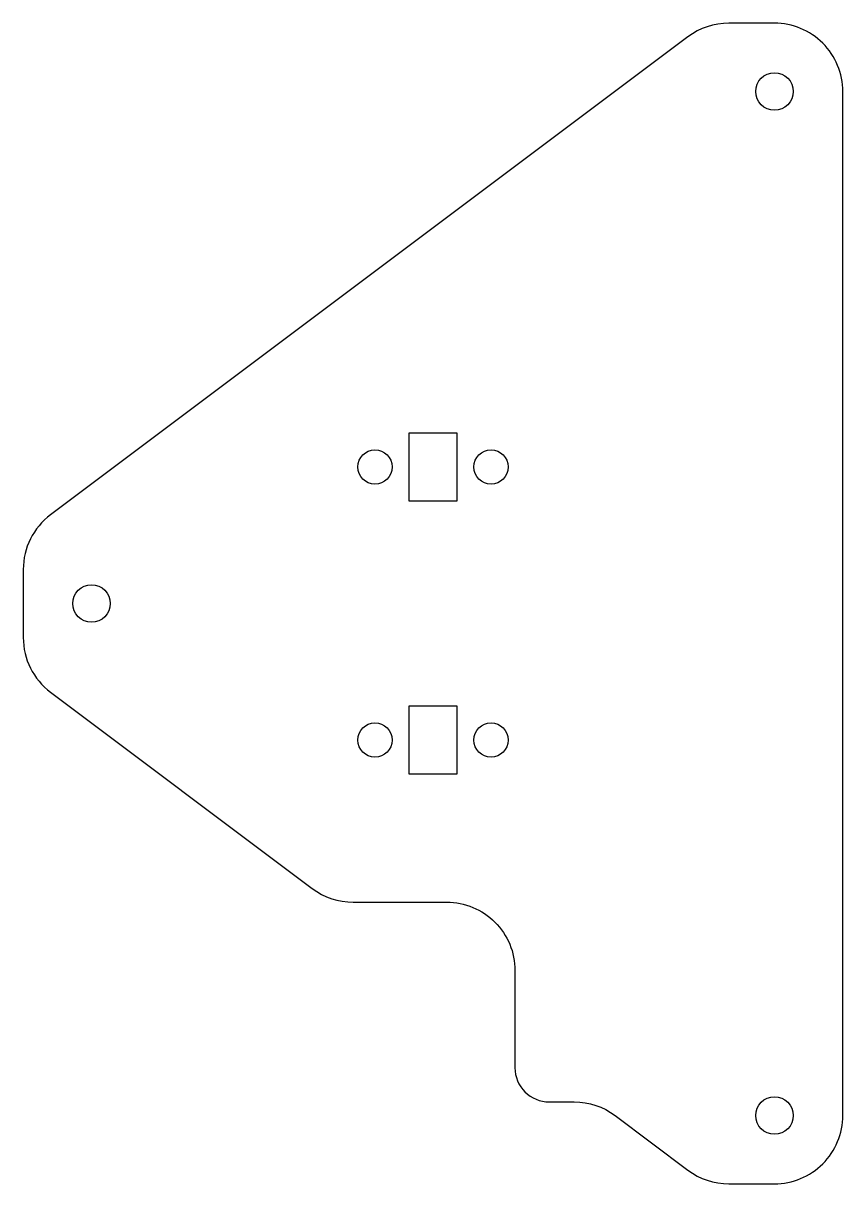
# Model space of a CAD drawing. Header units: millimetres. Extents: x -110 to 10, y -85 to 85.
import ezdxf

# ---------------------------------------------------------------- set-up
doc = ezdxf.new("R2010")
doc.units = ezdxf.units.MM

msp = doc.modelspace()

# ---------------------------------------------------------------- linework, layer by layer
msp.add_lwpolyline([(-38, -68, 0.414214), (-33, -73), (-29.33, -73, -0.162278), (-23.33, -75), (-12.67, -83, 0.162278), (-6.67, -85), (0, -85, 0.414214), (10, -75), (10, 75, 0.414214), (0, 85), (-6.67, 85, 0.162278), (-12.67, 83), (-106, 13, 0.236068), (-110, 5), (-110, -5, 0.236068), (-106, -13), (-67.67, -41.75, 0.162278), (-61.67, -43.75), (-48, -43.75, -0.414214), (-38, -53.75)], format="xyb", close=True)
for points in [[(-46.5, 25), (-46.5, 15), (-53.5, 15), (-53.5, 25)], [(-46.5, -15), (-46.5, -25), (-53.5, -25), (-53.5, -15)]]:
    msp.add_lwpolyline(points, close=True)
for centre, radius in [((0, 75), 2.75), ((-58.5, 20), 2.5), ((-41.5, 20), 2.5), ((-100, 0), 2.75), ((-58.5, -20), 2.5), ((-41.5, -20), 2.5), ((0, -75), 2.75)]:
    msp.add_circle(centre, radius)

doc.saveas('drawing.dxf')
